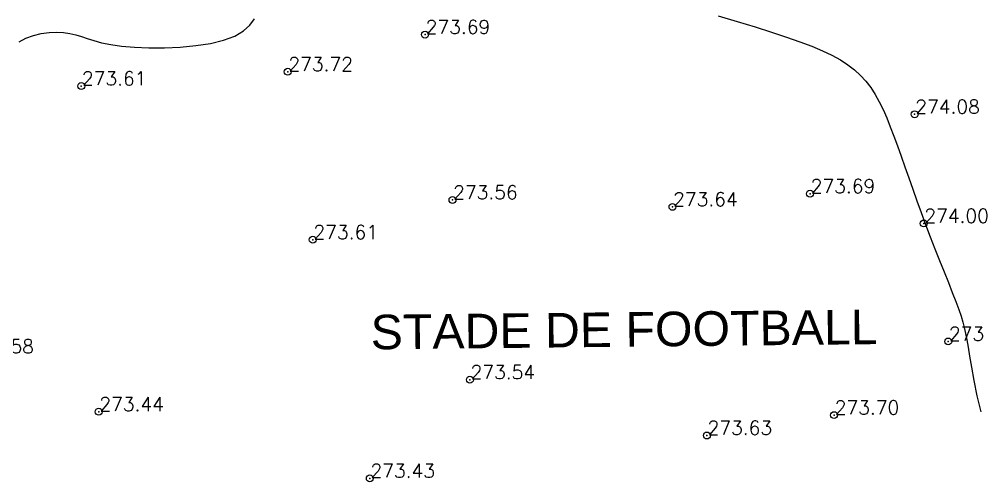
# Model space of a CAD drawing. Header units: millimetres. Extents: x 524954 to 526204, y 9523489 to 9524010.
# Drawn here: x 525500.2 to 525569.7, y 9523622.5 to 9523656 of the extents above; entities that cross this region are included whole.
import ezdxf

# ---------------------------------------------------------------- set-up
doc = ezdxf.new("R2010")
doc.units = ezdxf.units.MM
doc.header["$PDMODE"] = 32
doc.header["$PDSIZE"] = 0.5
doc.linetypes.add('CACHE2', pattern=[4.7625, 3.175, -1.5875])
for name, color, linetype in [('CN_02_00', 4, 'Continuous'), ('TopoAlt', 3, 'Continuous'), ('TOPOJIS', 7, 'Continuous'), ('Toponomie', 7, 'CACHE2')]:
    doc.layers.add(name, color=color, linetype=linetype)
doc.styles.add('Simplex 1.0', font='Simplex.shx', dxfattribs={"width": 0.99, "height": 1})
doc.styles.get("Standard").update_dxf_attribs({"font": 'arial.ttf'})

# ---------------------------------------------------------------- blocks, each defined once
blk = doc.blocks.new('TCPOINT M')
at = {"color": 0}
blk.add_point((0, 0), dxfattribs=at)
at = {"layer": 'TopoAlt', "style": 'Simplex 1.0', "width": 0.99}
blk.add_attdef('ALT', (0.15, 0.15), '', height=1, dxfattribs=at)

msp = doc.modelspace()

# ---------------------------------------------------------------- linework, layer by layer
at = {"layer": 'CN_02_00', "elevation": 274, "flags": 128}
for points in [[(525500.241, 9523654.339), (525500.735, 9523654.604), (525501.275, 9523654.803), (525501.84, 9523654.94), (525502.407, 9523655.02), (525502.955, 9523655.045), (525503.463, 9523655.022), (525503.917, 9523654.954), (525504.335, 9523654.852), (525504.746, 9523654.724), (525505.178, 9523654.58), (525505.657, 9523654.429), (525506.211, 9523654.282), (525506.868, 9523654.148), (525507.655, 9523654.037), (525508.588, 9523653.957), (525509.635, 9523653.915), (525510.752, 9523653.916), (525511.894, 9523653.966), (525513.019, 9523654.069), (525514.082, 9523654.233), (525515.04, 9523654.462), (525515.848, 9523654.761), (525516.475, 9523655.132), (525516.938, 9523655.554), (525517.268, 9523656.005)], [(525550.805, 9523656.217), (525552.198, 9523655.808), (525553.489, 9523655.418), (525554.675, 9523655.045), (525555.752, 9523654.689), (525556.721, 9523654.35), (525557.586, 9523654.02), (525558.358, 9523653.695), (525559.045, 9523653.369), (525559.654, 9523653.034), (525560.196, 9523652.684), (525560.678, 9523652.315), (525561.109, 9523651.918), (525561.498, 9523651.49), (525561.849, 9523651.029), (525562.171, 9523650.534), (525562.468, 9523650.004), (525562.745, 9523649.439), (525563.01, 9523648.839), (525563.268, 9523648.202), (525563.524, 9523647.529), (525563.785, 9523646.82), (525564.051, 9523646.077), (525564.323, 9523645.304), (525564.604, 9523644.505), (525564.893, 9523643.684), (525565.192, 9523642.844), (525565.502, 9523641.989), (525565.824, 9523641.122), (525566.158, 9523640.249), (525566.497, 9523639.381), (525566.834, 9523638.531), (525567.161, 9523637.711), (525567.471, 9523636.934), (525567.756, 9523636.213), (525568.008, 9523635.559), (525568.22, 9523634.987), (525568.387, 9523634.5), (525568.518, 9523634.072), (525568.623, 9523633.669), (525568.713, 9523633.255), (525568.798, 9523632.797), (525568.89, 9523632.259), (525569, 9523631.607), (525569.138, 9523630.806), (525569.315, 9523629.838), (525569.539, 9523628.745), (525569.818, 9523627.587)]]:
    msp.add_lwpolyline(points, dxfattribs=at)

# ---------------------------------------------------------------- block references
at = {"layer": 'TOPOJIS'}
ref = msp.add_blockref('TCPOINT M', (525529.607, 9523654.866, 273.69), dxfattribs=at)
ref.add_attrib('ALT', '273.69', (525529.657, 9523654.916, 273.69), dxfattribs={"layer": 'TopoAlt', "height": 1, "style": 'Simplex 1.0', "width": 0.99})
ref = msp.add_blockref('TCPOINT M', (525519.677, 9523652.177, 273.72), dxfattribs=at)
ref.add_attrib('ALT', '273.72', (525519.727, 9523652.227, 273.72), dxfattribs={"layer": 'TopoAlt', "height": 1, "style": 'Simplex 1.0', "width": 0.99})
ref = msp.add_blockref('TCPOINT M', (525504.738, 9523651.147, 273.61), dxfattribs=at)
ref.add_attrib('ALT', '273.61', (525504.788, 9523651.197, 273.61), dxfattribs={"layer": 'TopoAlt', "height": 1, "style": 'Simplex 1.0', "width": 0.99})
ref = msp.add_blockref('TCPOINT M', (525565.028, 9523649.104, 274.08), dxfattribs=at)
ref.add_attrib('ALT', '274.08', (525565.078, 9523649.154, 274.08), dxfattribs={"layer": 'TopoAlt', "height": 1, "style": 'Simplex 1.0', "width": 0.99})
ref = msp.add_blockref('TCPOINT M', (525557.46, 9523643.359, 273.69), dxfattribs=at)
ref.add_attrib('ALT', '273.69', (525557.51, 9523643.409, 273.69), dxfattribs={"layer": 'TopoAlt', "height": 1, "style": 'Simplex 1.0', "width": 0.99})
ref = msp.add_blockref('TCPOINT M', (525531.596, 9523642.908, 273.56), dxfattribs=at)
ref.add_attrib('ALT', '273.56', (525531.646, 9523642.958, 273.56), dxfattribs={"layer": 'TopoAlt', "height": 1, "style": 'Simplex 1.0', "width": 0.99})
ref = msp.add_blockref('TCPOINT M', (525547.51, 9523642.406, 273.64), dxfattribs=at)
ref.add_attrib('ALT', '273.64', (525547.56, 9523642.456, 273.64), dxfattribs={"layer": 'TopoAlt', "height": 1, "style": 'Simplex 1.0', "width": 0.99})
ref = msp.add_blockref('TCPOINT M', (525565.685, 9523641.205, 274), dxfattribs=at)
ref.add_attrib('ALT', '274.00', (525565.735, 9523641.255, 274), dxfattribs={"layer": 'TopoAlt', "height": 1, "style": 'Simplex 1.0', "width": 0.99})
ref = msp.add_blockref('TCPOINT M', (525521.488, 9523640.029, 273.61), dxfattribs=at)
ref.add_attrib('ALT', '273.61', (525521.538, 9523640.079, 273.61), dxfattribs={"layer": 'TopoAlt', "height": 1, "style": 'Simplex 1.0', "width": 0.99})
ref = msp.add_blockref('TCPOINT M', (525567.459, 9523632.67, 273.95), dxfattribs=at)
ref.add_attrib('ALT', '273.95', (525567.509, 9523632.72, 273.95), dxfattribs={"layer": 'TopoAlt', "height": 1, "style": 'Simplex 1.0', "width": 0.99})
ref = msp.add_blockref('TCPOINT M', (525496.599, 9523631.766, 273.58), dxfattribs=at)
ref.add_attrib('ALT', '273.58', (525496.649, 9523631.816, 273.58), dxfattribs={"layer": 'TopoAlt', "height": 1, "style": 'Simplex 1.0', "width": 0.99})
ref = msp.add_blockref('TCPOINT M', (525532.854, 9523629.906, 273.54), dxfattribs=at)
ref.add_attrib('ALT', '273.54', (525532.904, 9523629.956, 273.54), dxfattribs={"layer": 'TopoAlt', "height": 1, "style": 'Simplex 1.0', "width": 0.99})
ref = msp.add_blockref('TCPOINT M', (525505.999, 9523627.585, 273.44), dxfattribs=at)
ref.add_attrib('ALT', '273.44', (525506.049, 9523627.635, 273.44), dxfattribs={"layer": 'TopoAlt', "height": 1, "style": 'Simplex 1.0', "width": 0.99})
ref = msp.add_blockref('TCPOINT M', (525559.199, 9523627.342, 273.7), dxfattribs=at)
ref.add_attrib('ALT', '273.70', (525559.249, 9523627.392, 273.7), dxfattribs={"layer": 'TopoAlt', "height": 1, "style": 'Simplex 1.0', "width": 0.99})
ref = msp.add_blockref('TCPOINT M', (525550, 9523625.869, 273.63), dxfattribs=at)
ref.add_attrib('ALT', '273.63', (525550.05, 9523625.919, 273.63), dxfattribs={"layer": 'TopoAlt', "height": 1, "style": 'Simplex 1.0', "width": 0.99})
ref = msp.add_blockref('TCPOINT M', (525525.614, 9523622.769, 273.43), dxfattribs=at)
ref.add_attrib('ALT', '273.43', (525525.664, 9523622.819, 273.43), dxfattribs={"layer": 'TopoAlt', "height": 1, "style": 'Simplex 1.0', "width": 0.99})

# ---------------------------------------------------------------- texts
at = {"layer": 'Toponomie', "insert": (525523.913, 9523634.576), "char_height": 2.5, "width": 40.17376, "attachment_point": 1, "rotation": 0.60302}
msp.add_mtext('\\pxqc;STADE DE FOOTBALL', dxfattribs=at)

doc.saveas('drawing.dxf')
